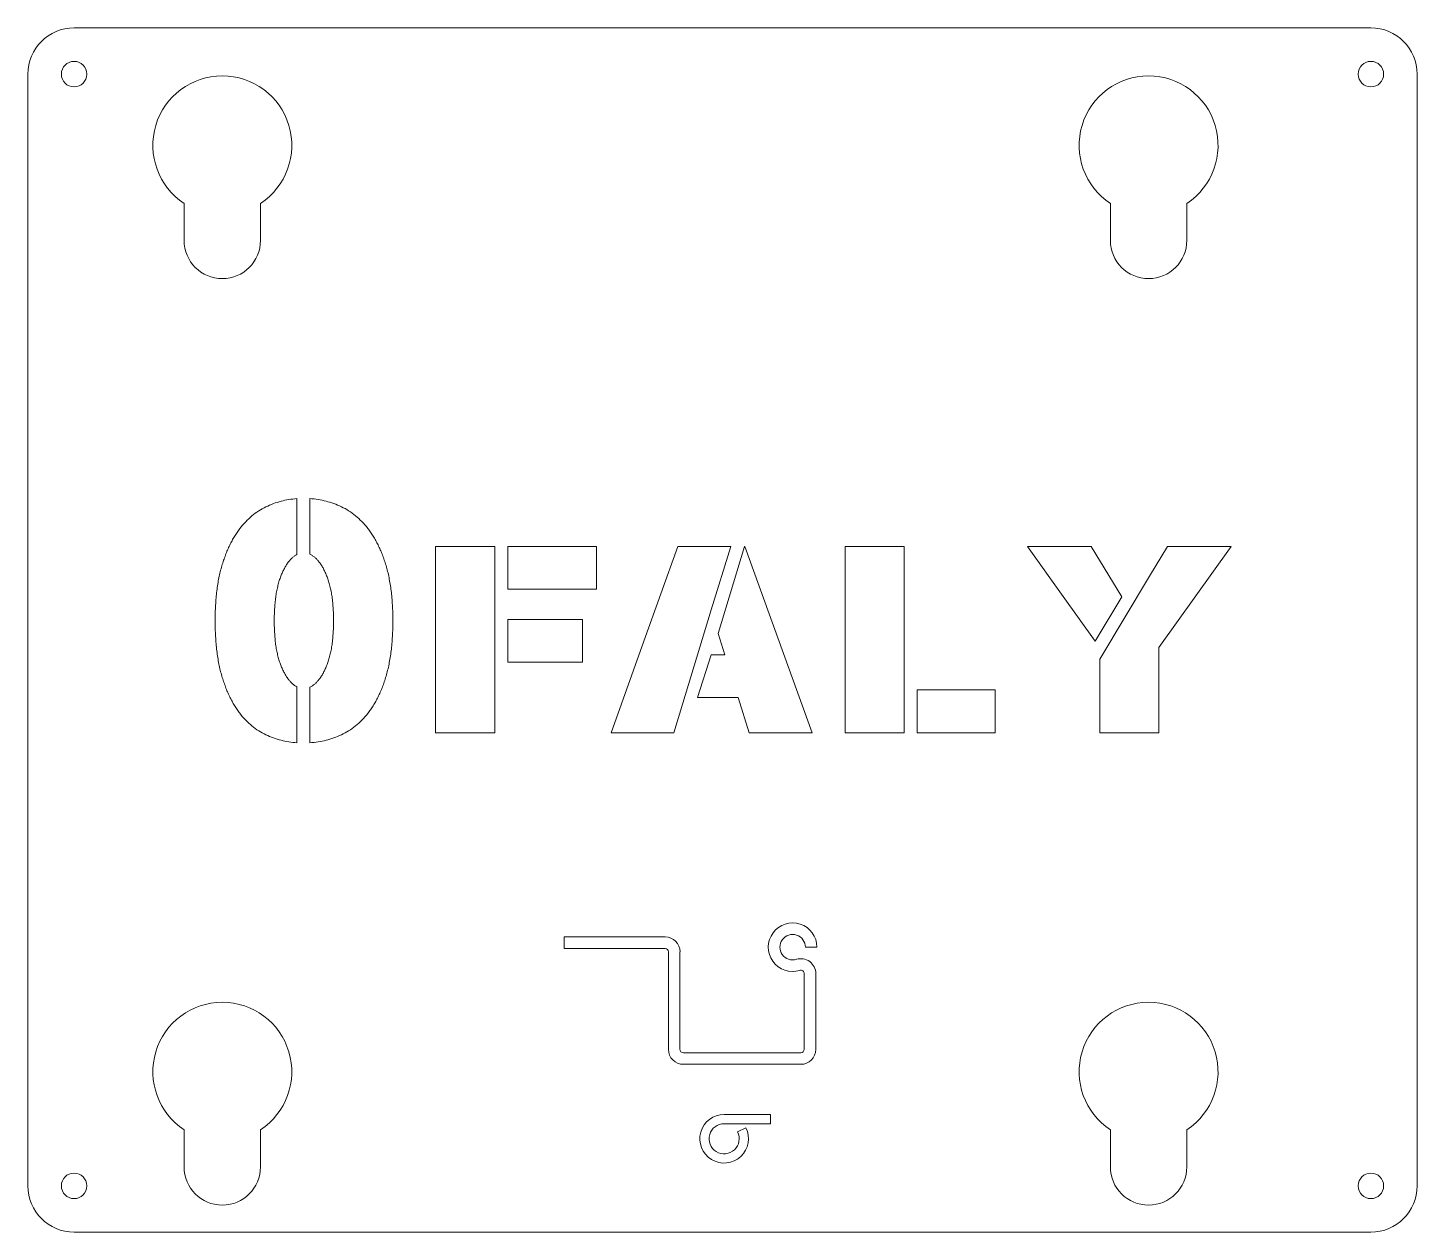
# Model space of a CAD drawing. Header units: millimetres. Extents: x -300 to 0, y 0 to 260.
import ezdxf

# ---------------------------------------------------------------- set-up
doc = ezdxf.new("R2010")
doc.units = ezdxf.units.MM

msp = doc.modelspace()

# ---------------------------------------------------------------- linework, layer by layer
at = {"color": 7, "linetype": 'Continuous', "lineweight": 15}
for p, q in [((-10, 260), (-290, 260)), ((-300, 250), (-300, 10)), ((0, 10), (0, 250)), ((-266.25, 222.1), (-266.25, 214.1)), ((-249.75, 214.1), (-249.75, 222.1)), ((-66.25, 222.1), (-66.25, 214.1)), ((-49.75, 214.1), (-49.75, 222.1)), ((-241.88, 158.37), (-241.88, 146.28)), ((-239.08, 146.34), (-239.08, 158.37)), ((-211.94, 148.04), (-199.13, 148.04)), ((-211.94, 107.83), (-211.94, 148.04)), ((-199.13, 148.04), (-199.13, 107.83)), ((-196.32, 138.8), (-196.32, 148.04)), ((-196.32, 148.04), (-177.2, 148.04)), ((-177.2, 148.04), (-177.2, 138.8)), ((-166.97, 127.59), (-159.63, 148.04)), ((-159.63, 148.04), (-148.23, 148.04)), ((-148.23, 148.04), (-152.43, 134.33)), ((-150.94, 129.27), (-145.28, 148.04)), ((-145.28, 148.04), (-145.19, 148.04)), ((-145.19, 148.04), (-130.65, 107.83)), ((-123.52, 148.04), (-110.76, 148.04)), ((-123.52, 107.83), (-123.52, 148.04)), ((-110.76, 148.04), (-110.76, 107.83)), ((-84.14, 148.04), (-70.4, 148.04)), ((-76.43, 137.24), (-84.14, 148.04)), ((-70.4, 148.04), (-63.81, 137.18)), ((-57.82, 141.65), (-53.95, 148.04)), ((-40.16, 148.04), (-55.77, 126.24)), ((-53.95, 148.04), (-40.16, 148.04)), ((-68.53, 123.71), (-57.78, 141.65)), ((-57.78, 141.65), (-57.82, 141.65)), ((-177.2, 138.8), (-196.32, 138.8)), ((-69.56, 127.62), (-76.43, 137.24)), ((-63.81, 137.18), (-69.56, 127.62)), ((-196.32, 123.04), (-196.32, 132.28)), ((-196.32, 132.28), (-180.2, 132.28)), ((-180.2, 132.28), (-180.2, 123.04)), ((-152.43, 134.33), (-160.52, 107.83)), ((-149.49, 124.67), (-150.94, 129.27)), ((-174.03, 107.83), (-166.97, 127.59)), ((-55.77, 126.24), (-55.77, 107.83)), ((-180.2, 123.04), (-196.32, 123.04)), ((-155.43, 115.43), (-152.43, 124.67)), ((-152.43, 124.67), (-149.49, 124.67)), ((-68.53, 107.83), (-68.53, 123.71)), ((-241.88, 117.74), (-241.88, 105.65)), ((-239.08, 105.65), (-239.08, 117.69)), ((-107.95, 107.83), (-107.95, 117.07)), ((-107.95, 117.07), (-91.13, 117.07)), ((-91.13, 117.07), (-91.13, 107.83)), ((-146.59, 115.43), (-155.43, 115.43)), ((-144.21, 107.83), (-146.59, 115.43)), ((-199.13, 107.83), (-211.94, 107.83)), ((-160.52, 107.83), (-174.03, 107.83)), ((-130.65, 107.83), (-144.21, 107.83)), ((-110.76, 107.83), (-123.52, 107.83)), ((-91.13, 107.83), (-107.95, 107.83)), ((-55.77, 107.83), (-68.53, 107.83)), ((-162.41, 63.75), (-184.18, 63.75)), ((-184.18, 63.75), (-184.18, 61.25)), ((-184.18, 61.25), (-162.41, 61.25)), ((-161.68, 60.51), (-161.68, 39.48)), ((-159.18, 39.48), (-159.18, 60.51)), ((-132.11, 61.53), (-129.61, 61.53)), ((-132.36, 55.81), (-132.36, 39.48)), ((-129.86, 39.48), (-129.86, 55.81)), ((-133.1, 38.75), (-158.44, 38.75)), ((-158.44, 36.25), (-133.1, 36.25)), ((-139.64, 25.43), (-149.64, 25.43)), ((-139.64, 23.43), (-139.64, 25.43)), ((-266.25, 22.1), (-266.25, 14.1)), ((-249.75, 14.1), (-249.75, 22.1)), ((-149.64, 23.43), (-139.64, 23.43)), ((-144.97, 22.56), (-146.75, 21.65)), ((-66.25, 22.1), (-66.25, 14.1)), ((-49.75, 14.1), (-49.75, 22.1)), ((-290, 0), (-10, 0))]:
    msp.add_line(p, q, dxfattribs=at)
for centre in [(-290, 250), (-10, 250), (-290, 10), (-10, 10)]:
    msp.add_circle(centre, 2.75, dxfattribs=at)
for centre, radius, start, end in [((-290, 250), 10, 90, 180), ((-10, 250), 10, 0, 90), ((-258, 234.63), 15, 303.367, 236.633), ((-58, 234.63), 15, 303.367, 236.633), ((-258, 214.1), 8.25, 180, 0), ((-58, 214.1), 8.25, 180, 0), ((-134.86, 61.53), 5.25, 0, 287.131), ((-162.41, 60.51), 3.24, 0, 90), ((-134.86, 61.53), 2.75, 0, 287.131), ((-162.41, 60.51), 0.737, 0, 90), ((-133.1, 55.81), 3.24, 0, 107.131), ((-133.1, 55.81), 0.737, 0, 107.131), ((-258, 34.63), 15, 303.367, 236.633), ((-58, 34.63), 15, 303.367, 236.633), ((-158.44, 39.48), 3.24, 180, 270), ((-158.44, 39.48), 0.737, 180, 270), ((-133.1, 39.48), 3.24, 270, 0), ((-133.1, 39.48), 0.737, 270, 0), ((-149.64, 20.18), 5.25, 90, 27.0357), ((-149.64, 20.18), 3.25, 90, 27.0357), ((-258, 14.1), 8.25, 180, 0), ((-58, 14.1), 8.25, 180, 0), ((-290, 10), 10, 180, 270), ((-10, 10), 10, 270, 0)]:
    msp.add_arc(centre, radius, start, end, dxfattribs=at)
for points, knots in [([(-259.54, 132.01), (-259.54, 132.58), (-259.53, 133.69), (-259.46, 135.33), (-259.35, 136.9), (-259.18, 138.41), (-259, 139.87), (-258.74, 141.25), (-258.45, 142.57), (-258.11, 143.83), (-257.73, 145.03), (-257.32, 146.17), (-256.89, 147.26), (-256.41, 148.29), (-255.91, 149.27), (-255.39, 150.2), (-254.83, 151.07), (-254.04, 152.14), (-253, 153.36), (-251.63, 154.64), (-250.17, 155.73), (-248.61, 156.6), (-246.99, 157.3), (-245.32, 157.83), (-243.62, 158.2), (-242.46, 158.31), (-241.88, 158.37)], [0, 0, 0, 0, 0.048101, 0.094553, 0.139152, 0.1822, 0.223692, 0.263549, 0.301709, 0.338577, 0.374169, 0.408625, 0.44176, 0.473823, 0.504905, 0.535061, 0.564277, 0.592848, 0.647754, 0.700495, 0.751718, 0.802217, 0.852203, 0.901409, 0.950604, 1, 1, 1, 1]), ([(-239.08, 158.37), (-238.49, 158.32), (-237.32, 158.21), (-235.6, 157.83), (-233.92, 157.32), (-232.28, 156.62), (-230.7, 155.78), (-229.23, 154.69), (-227.83, 153.42), (-226.77, 152.2), (-225.98, 151.12), (-225.4, 150.26), (-224.87, 149.33), (-224.36, 148.35), (-223.87, 147.32), (-223.43, 146.23), (-223.02, 145.09), (-222.63, 143.89), (-222.28, 142.63), (-221.99, 141.3), (-221.75, 139.91), (-221.53, 138.46), (-221.37, 136.94), (-221.26, 135.36), (-221.19, 133.7), (-221.18, 132.58), (-221.18, 132.01)], [0, 0, 0, 0, 0.049811, 0.099204, 0.148525, 0.198363, 0.248772, 0.299958, 0.352774, 0.407692, 0.436249, 0.465567, 0.495677, 0.526699, 0.558687, 0.591729, 0.626077, 0.661474, 0.698203, 0.73644, 0.776035, 0.817366, 0.860417, 0.905248, 0.951684, 1, 1, 1, 1]), ([(-241.88, 146.28), (-242.05, 146.19), (-242.4, 146), (-242.88, 145.6), (-243.35, 145.15), (-243.8, 144.6), (-244.23, 143.98), (-244.62, 143.25), (-245.02, 142.47), (-245.38, 141.59), (-245.71, 140.64), (-245.99, 139.61), (-246.24, 138.52), (-246.45, 137.36), (-246.59, 136.12), (-246.7, 134.81), (-246.77, 133.43), (-246.78, 132.49), (-246.79, 132.01)], [0, 0, 0, 0, 0.036819, 0.076085, 0.117761, 0.16193, 0.210523, 0.262568, 0.318667, 0.379017, 0.443141, 0.511099, 0.582062, 0.657266, 0.736805, 0.820368, 0.908067, 1, 1, 1, 1]), ([(-233.98, 132.01), (-233.99, 132.5), (-234, 133.46), (-234.06, 134.87), (-234.19, 136.19), (-234.34, 137.44), (-234.56, 138.62), (-234.81, 139.73), (-235.11, 140.76), (-235.46, 141.71), (-235.84, 142.58), (-236.24, 143.38), (-236.66, 144.08), (-237.11, 144.71), (-237.56, 145.25), (-238.04, 145.69), (-238.54, 146.07), (-238.9, 146.25), (-239.08, 146.34)], [0, 0, 0, 0, 0.093106, 0.181487, 0.265285, 0.344586, 0.420146, 0.491526, 0.559067, 0.622878, 0.683014, 0.738763, 0.790604, 0.838556, 0.882949, 0.923835, 0.962895, 1, 1, 1, 1]), ([(-241.88, 105.65), (-242.46, 105.71), (-243.62, 105.81), (-245.32, 106.18), (-246.98, 106.69), (-248.61, 107.36), (-250.17, 108.2), (-251.63, 109.28), (-253, 110.55), (-254.04, 111.77), (-254.83, 112.84), (-255.39, 113.71), (-255.91, 114.63), (-256.41, 115.61), (-256.89, 116.64), (-257.32, 117.73), (-257.73, 118.88), (-258.11, 120.07), (-258.46, 121.33), (-258.74, 122.66), (-259, 124.05), (-259.18, 125.52), (-259.35, 127.05), (-259.46, 128.64), (-259.53, 130.3), (-259.54, 131.43), (-259.54, 132.01)], [0, 0, 0, 0, 0.049276, 0.098328, 0.147298, 0.19691, 0.246965, 0.297807, 0.350121, 0.404924, 0.433442, 0.462603, 0.492702, 0.523725, 0.555728, 0.5888, 0.623191, 0.658717, 0.695515, 0.733838, 0.773856, 0.815508, 0.858952, 0.904185, 0.951029, 1, 1, 1, 1]), ([(-246.79, 132.01), (-246.78, 131.52), (-246.77, 130.58), (-246.7, 129.19), (-246.6, 127.87), (-246.45, 126.63), (-246.24, 125.46), (-246, 124.37), (-245.71, 123.35), (-245.38, 122.4), (-245.01, 121.53), (-244.62, 120.75), (-244.23, 120.03), (-243.79, 119.42), (-243.35, 118.87), (-242.88, 118.41), (-242.4, 118.02), (-242.05, 117.84), (-241.88, 117.74)], [0, 0, 0, 0, 0.092979, 0.181186, 0.265257, 0.344767, 0.419943, 0.491407, 0.55882, 0.62292, 0.682749, 0.738828, 0.789913, 0.838044, 0.882615, 0.924275, 0.963195, 1, 1, 1, 1]), ([(-221.18, 132.01), (-221.18, 131.43), (-221.19, 130.3), (-221.26, 128.64), (-221.37, 127.04), (-221.53, 125.51), (-221.75, 124.05), (-221.99, 122.64), (-222.28, 121.31), (-222.64, 120.04), (-223.01, 118.83), (-223.43, 117.69), (-223.87, 116.59), (-224.36, 115.56), (-224.87, 114.58), (-225.4, 113.66), (-225.98, 112.8), (-226.77, 111.73), (-227.83, 110.53), (-229.23, 109.27), (-230.7, 108.2), (-232.28, 107.36), (-233.92, 106.69), (-235.6, 106.18), (-237.32, 105.81), (-238.49, 105.71), (-239.08, 105.65)], [0, 0, 0, 0, 0.048732, 0.095349, 0.140361, 0.183832, 0.225347, 0.265362, 0.303783, 0.340696, 0.376276, 0.41058, 0.443581, 0.475745, 0.506727, 0.536592, 0.565873, 0.594202, 0.648692, 0.70112, 0.75196, 0.802191, 0.851782, 0.900971, 0.950252, 1, 1, 1, 1]), ([(-239.08, 117.69), (-238.9, 117.77), (-238.54, 117.96), (-238.04, 118.33), (-237.56, 118.78), (-237.11, 119.32), (-236.66, 119.94), (-236.24, 120.64), (-235.84, 121.44), (-235.46, 122.31), (-235.11, 123.27), (-234.81, 124.29), (-234.55, 125.4), (-234.34, 126.58), (-234.18, 127.83), (-234.07, 129.16), (-234, 130.56), (-233.99, 131.52), (-233.98, 132.01)], [0, 0, 0, 0, 0.037106, 0.076166, 0.117052, 0.161446, 0.209398, 0.261239, 0.316989, 0.377126, 0.440937, 0.508992, 0.579851, 0.655412, 0.734714, 0.819045, 0.906893, 1, 1, 1, 1])]:
    msp.add_open_spline(points, degree=3, knots=knots, dxfattribs=at)

doc.saveas('drawing.dxf')
